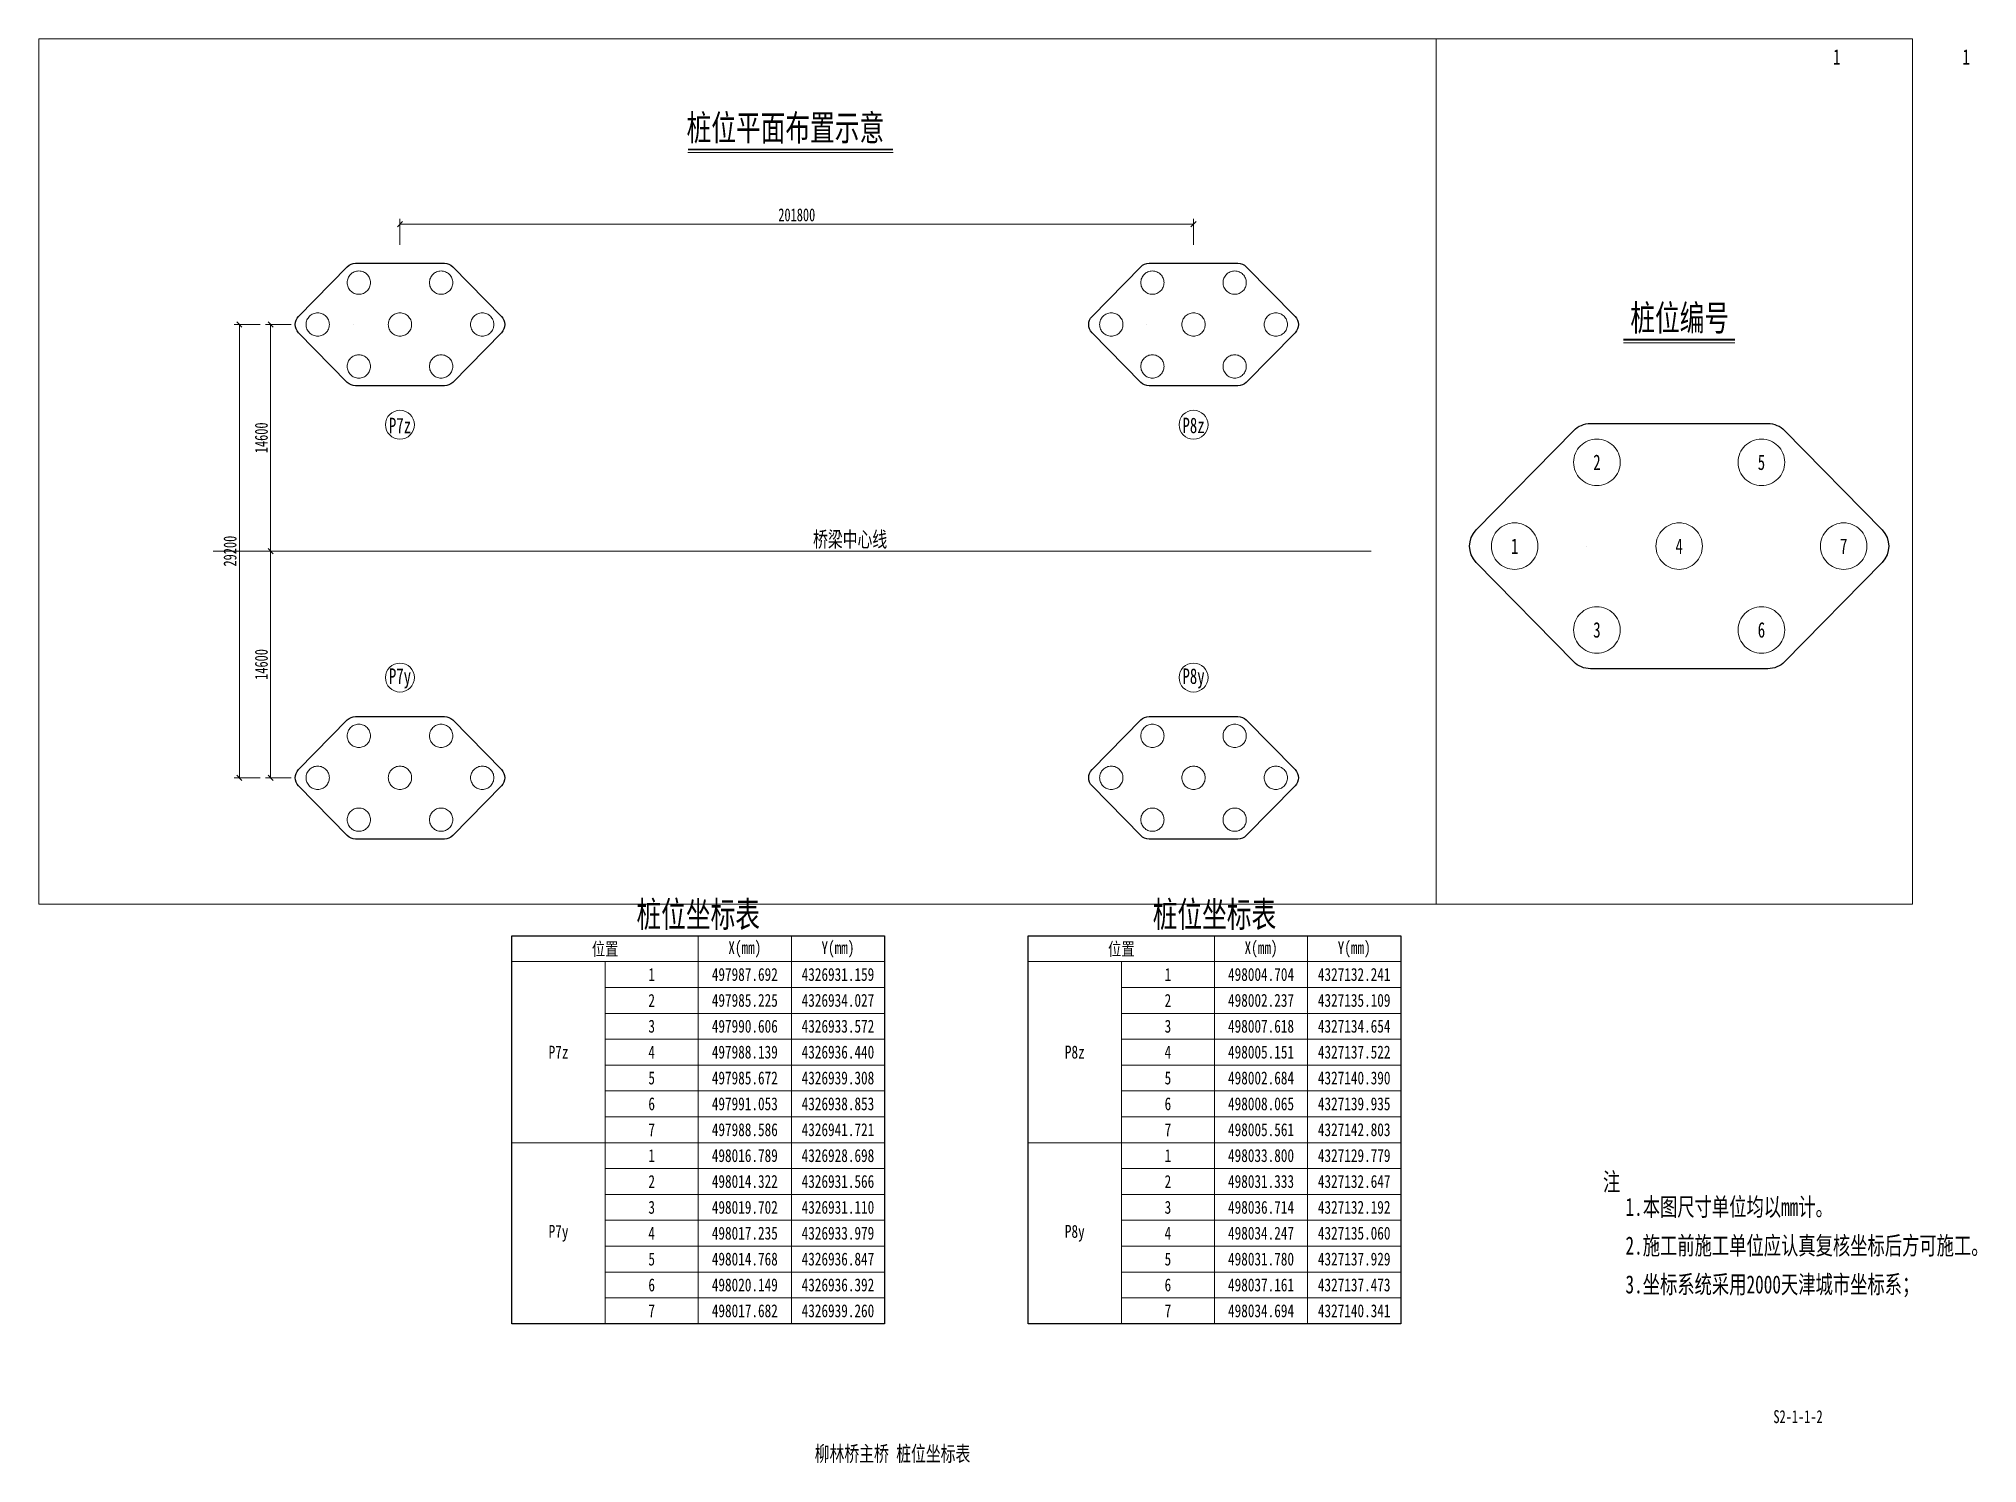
# Paper-space layout '。' of a CAD drawing. Header units: millimetres. Extents: x 1252 to 1627, y -23 to 252.
# The model-space entities are those that its viewports show. They can reach past a viewport. Long polylines and large blocks are cut down to what shows.
import ezdxf
from ezdxf.enums import TextEntityAlignment as Align

# ---------------------------------------------------------------- set-up
doc = ezdxf.new("R2010")
doc.units = ezdxf.units.MM
doc.header["$LTSCALE"] = 2
doc.linetypes.add('CENTER2', pattern=[1.125, 0.75, -0.125, 0.125, -0.125])
doc.linetypes.add('DASH1T', pattern=[3, 2, -1])
doc.layers.get('0').update_dxf_attribs({"lineweight": 15})
doc.layers.get('DEFPOINTS').update_dxf_attribs({"color": 8, "lineweight": 15})
for name, color, linetype, lineweight in [('CENTER', 4, 'CENTER2', 18), ('中心线', 4, 'CENTER2', 15), ('文字', 7, 'Continuous', 15), ('标注线及字体', 2, 'Continuous', 15), ('粗线', 3, 'Continuous', 25)]:
    doc.layers.add(name, color=color, linetype=linetype, lineweight=lineweight)
doc.styles.add('111', font='仿宋_GB2312.TTF', dxfattribs={"width": 0.7})
doc.styles.add('BM_Dim', font='仿宋_GB2312.TTF', dxfattribs={"width": 0.85})
doc.styles.add('fs', font='仿宋_GB2312.TTF', dxfattribs={"width": 0.7})
doc.styles.add('TJHZF', font='仿宋_GB2312.TTF', dxfattribs={"width": 0.72})
doc.styles.add('图号专用', font='仿宋_GB2312.TTF', dxfattribs={"width": 0.7})
doc.dimstyles.new('200', dxfattribs={"dimscale": 0, "dimtxt": 2.5, "dimasz": 1, "dimexe": 1, "dimexo": 1, "dimgap": 0.6, "dimtad": 1, "dimdec": 0, "dimlfac": 10, "dimdsep": 46, "dimtxsty": '111', "dimblk": 'OBLIQUE', "dimcen": 0, "dimclrd": 4, "dimclre": 4, "dimclrt": 4, "dimadec": 1, "dimazin": 2, "dimtfac": 1, "dimtdec": 0, "dimtix": 1, "dimtmove": 2, "dimatfit": 3, "dimfxl": 4, "dimfxlon": 1, "dimtolj": 1, "dimlwd": -1, "dimlwe": -1, "dimarcsym": 0})

# ---------------------------------------------------------------- blocks, each defined once
blk = doc.blocks.new('_Oblique')
at = {"color": 0, "linetype": 'ByBlock', "lineweight": -2}
blk.add_line((-0.5, -0.5), (0.5, 0.5), dxfattribs=at)
blk = doc.blocks.new('*D6')
at = {"color": 4}
for p, q in [((129441, -6610.4), (129274.4, -6610.4)), ((129307.7, -6610.4), (129307.7, -8070.4)), ((129441, -8070.4), (129274.4, -8070.4))]:
    blk.add_line(p, q, dxfattribs=at)
at = {"layer": 'DEFPOINTS', "color": 0}
for p in [(130038.4, -6610.4), (129307.7, -8070.4), (130038.4, -8070.4)]:
    blk.add_point(p, dxfattribs=at)
at = {"color": 4, "xscale": 33.33333333333334, "yscale": 33.33333333333334, "zscale": 33.33333333333334}
for p, rotation in [((129307.7, -6610.4), 90), ((129307.7, -8070.4), 270)]:
    blk.add_blockref('_Oblique', p, dxfattribs=dict(at, rotation=rotation))
at = {"color": 4, "insert": (129248.1, -7340.4), "char_height": 83.33, "attachment_point": 5, "rotation": 90, "style": '111'}
blk.add_mtext('\\A1;14600', dxfattribs=at)
blk = doc.blocks.new('*D7')
at = {"color": 4}
for p, q in [((129441, -8070.4), (129274.4, -8070.4)), ((129307.7, -8070.4), (129307.7, -9530.4)), ((129441, -9530.4), (129274.4, -9530.4))]:
    blk.add_line(p, q, dxfattribs=at)
at = {"layer": 'DEFPOINTS', "color": 0}
for p in [(130038.4, -8070.4), (129307.7, -9530.4), (130038.4, -9530.4)]:
    blk.add_point(p, dxfattribs=at)
at = {"color": 4, "xscale": 33.33333333333334, "yscale": 33.33333333333334, "zscale": 33.33333333333334}
for p, rotation in [((129307.7, -8070.4), 90), ((129307.7, -9530.4), 270)]:
    blk.add_blockref('_Oblique', p, dxfattribs=dict(at, rotation=rotation))
at = {"color": 4, "insert": (129248.1, -8800.4), "char_height": 83.33, "attachment_point": 5, "rotation": 90, "style": '111'}
blk.add_mtext('\\A1;14600', dxfattribs=at)
blk = doc.blocks.new('*D8')
at = {"color": 4}
for p, q in [((130140.9, -6097.2), (130140.9, -5930.6)), ((135253.3, -6097.2), (135253.3, -5930.6)), ((130140.9, -5963.9), (135253.3, -5963.9))]:
    blk.add_line(p, q, dxfattribs=at)
at = {"layer": 'DEFPOINTS', "color": 0}
for p in [(135253.3, -5963.9), (130140.9, -6610.4), (135253.3, -6610.4)]:
    blk.add_point(p, dxfattribs=at)
at = {"color": 4, "xscale": 33.33333333333334, "yscale": 33.33333333333334, "zscale": 33.33333333333334, "rotation": 180}
blk.add_blockref('_Oblique', (130140.9, -5963.9), dxfattribs=at)
at = {"color": 4, "xscale": 33.33333333333334, "yscale": 33.33333333333334, "zscale": 33.33333333333334}
blk.add_blockref('_Oblique', (135253.3, -5963.9), dxfattribs=at)
at = {"color": 4, "insert": (132697.1, -5904.3), "char_height": 83.33, "attachment_point": 5, "style": '111'}
blk.add_mtext('\\A1;201800', dxfattribs=at)
blk = doc.blocks.new('*D9')
at = {"color": 4}
for p, q in [((129239.5, -6610.4), (129072.9, -6610.4)), ((129106.2, -6610.4), (129106.2, -9530.4)), ((129239.5, -9530.4), (129072.9, -9530.4))]:
    blk.add_line(p, q, dxfattribs=at)
at = {"layer": 'DEFPOINTS', "color": 0}
for p in [(129663.4, -6610.4), (129106.2, -9530.4), (129663.4, -9530.4)]:
    blk.add_point(p, dxfattribs=at)
at = {"color": 4, "xscale": 33.33333333333334, "yscale": 33.33333333333334, "zscale": 33.33333333333334}
for p, rotation in [((129106.2, -6610.4), 90), ((129106.2, -9530.4), 270)]:
    blk.add_blockref('_Oblique', p, dxfattribs=dict(at, rotation=rotation))
at = {"color": 4, "insert": (129046.6, -8070.4), "char_height": 83.33, "attachment_point": 5, "rotation": 90, "style": '111'}
blk.add_mtext('\\A1;29200', dxfattribs=at)

msp = doc.modelspace()

# ---------------------------------------------------------------- linework, layer by layer
at = {"color": 4}
for p, q in [((131996.25, -5503.28), (133317.35, -5503.28)), ((138066.73, -7415.26), (138426.24, -7415.26))]:
    msp.add_line(p, q, dxfattribs=at)
at = {"color": 6}
for points, const_width in [([(131996.25, -5483.28), (133317.35, -5483.28)], 12), ([(138066.73, -7405.26), (138426.24, -7405.26)], 6)]:
    msp.add_lwpolyline(points, dxfattribs=dict(at, const_width=const_width))
for centre in [(130140.92, -7255.93), (135253.29, -7255.93), (130140.92, -8884.94), (135253.29, -8884.94)]:
    msp.add_circle(centre, 93.33)
at = {"layer": 'CENTER', "linetype": 'DASH1T', "ltscale": 20}
for centre in [(129875.92, -6340.44), (130405.92, -6340.44), (134988.29, -6340.44), (135518.29, -6340.44), (129610.92, -6610.44), (130140.92, -6610.44), (130670.92, -6610.44), (134723.29, -6610.44), (135253.29, -6610.44), (135783.29, -6610.44), (129875.92, -6880.44), (130405.92, -6880.44), (134988.29, -6880.44), (135518.29, -6880.44), (137981.48, -7800.44), (138511.48, -7800.44), (137716.48, -8070.44), (138246.48, -8070.44), (138776.48, -8070.44), (137981.48, -8340.44), (138511.48, -8340.44), (129875.92, -9260.44), (130405.92, -9260.44), (134988.29, -9260.44), (135518.29, -9260.44), (129610.92, -9530.44), (130140.92, -9530.44), (130670.92, -9530.44), (134723.29, -9530.44), (135253.29, -9530.44), (135783.29, -9530.44), (129875.92, -9800.44), (130405.92, -9800.44), (134988.29, -9800.44), (135518.29, -9800.44)]:
    msp.add_circle(centre, 75, dxfattribs=at)
at = {"layer": '中心线', "linetype": 'CENTER2', "ltscale": 200}
msp.add_line((128936.62, -8070.44), (136396.8, -8070.44), dxfattribs=at)
at = {"layer": '粗线'}
for points in [[(130426.9, -6215.44, -0.2013423), (130480.43, -6237.9), (130794.5, -6557.9, -0.4087496), (130794.5, -6662.97), (130480.43, -6982.97, -0.2013423), (130426.9, -7005.44), (129854.93, -7005.44, -0.2013423), (129801.41, -6982.97), (129487.33, -6662.97, -0.4087496), (129487.33, -6557.9), (129801.41, -6237.9, -0.2013423), (129854.93, -6215.44)], [(135539.28, -6215.44, -0.2013423), (135592.8, -6237.9), (135906.88, -6557.9, -0.4087496), (135906.88, -6662.97), (135592.8, -6982.97, -0.2013423), (135539.28, -7005.44), (134967.31, -7005.44, -0.2013423), (134913.78, -6982.97), (134599.71, -6662.97, -0.4087496), (134599.71, -6557.9), (134913.78, -6237.9, -0.2013423), (134967.31, -6215.44)], [(138532.47, -7675.44, -0.2013423), (138586, -7697.9), (138900.07, -8017.9, -0.4087496), (138900.07, -8122.97), (138586, -8442.97, -0.2013423), (138532.47, -8465.44), (137960.5, -8465.44, -0.2013423), (137906.97, -8442.97), (137592.9, -8122.97, -0.4087496), (137592.9, -8017.9), (137906.97, -7697.9, -0.2013423), (137960.5, -7675.44)], [(130426.9, -9135.44, -0.2013423), (130480.43, -9157.9), (130794.5, -9477.9, -0.4087496), (130794.5, -9582.97), (130480.43, -9902.97, -0.2013423), (130426.9, -9925.44), (129854.93, -9925.44, -0.2013423), (129801.41, -9902.97), (129487.33, -9582.97, -0.4087496), (129487.33, -9477.9), (129801.41, -9157.9, -0.2013423), (129854.93, -9135.44)], [(135539.28, -9135.44, -0.2013423), (135592.8, -9157.9), (135906.88, -9477.9, -0.4087496), (135906.88, -9582.97), (135592.8, -9902.97, -0.2013423), (135539.28, -9925.44), (134967.31, -9925.44, -0.2013423), (134913.78, -9902.97), (134599.71, -9582.97, -0.4087496), (134599.71, -9477.9), (134913.78, -9157.9, -0.2013423), (134967.31, -9135.44)]]:
    msp.add_lwpolyline(points, format="xyb", close=True, dxfattribs=at)
for points in [[(129840.92, -6610.44), (129840.92, -6610.44)], [(134953.29, -6610.44), (134953.29, -6610.44)], [(137946.48, -8070.44), (137946.48, -8070.44)]]:
    msp.add_lwpolyline(points, close=True, dxfattribs=at)

# ---------------------------------------------------------------- texts
at = {"layer": '文字', "style": 'BM_Dim', "width": 0.7}
for s, height, p in [('P7z', 100, (130140.92, -7260.96)), ('P8z', 100, (135253.29, -7260.96)), ('2', 50, (137981.48, -7800.44)), ('5', 50, (138511.48, -7800.44)), ('桥梁中心线', 100, (133040.8, -7992.56)), ('1', 50, (137716.48, -8070.44)), ('4', 50, (138246.48, -8070.44)), ('7', 50, (138776.48, -8070.44)), ('3', 50, (137981.48, -8340.44)), ('6', 50, (138511.48, -8340.44)), ('P7y', 100, (130140.92, -8890.28)), ('P8y', 100, (135253.29, -8890.28))]:
    msp.add_text(s, height=height, dxfattribs=at).set_placement(p, align=Align.MIDDLE)
at = {"layer": '标注线及字体', "color": 0, "style": '111', "width": 0.7}
for s, height, p in [('桩位平面布置示意', 166.667, (131987.3, -5426.23)), ('桩位编号', 83.333, (138089.14, -7376.74))]:
    msp.add_text(s, height=height, dxfattribs=at).set_placement(p)

# ---------------------------------------------------------------- dimensions: what is measured, and where the dimension line sits
dim = msp.add_linear_dim(base=(135253.29, -5963.91), p1=(130140.92, -6610.44), p2=(135253.29, -6610.44), text='201800', dimstyle='200', override={"dimscale": 33.333333, "dimtxsty": '111'})
dim.commit()
dim.dimension.update_dxf_attribs({"geometry": '*D8', "text_midpoint": (132697.1, -5904.27)})
for base, p1, p2, picture, middle in [((129106.21, -9530.44), (129663.38, -6610.44), (129663.38, -9530.44), '*D9', (129046.57, -8070.44)), ((129307.69, -8070.44), (130038.38, -6610.44), (130038.38, -8070.44), '*D6', (129248.05, -7340.44)), ((129307.69, -9530.44), (130038.38, -8070.44), (130038.38, -9530.44), '*D7', (129248.05, -8800.44))]:
    dim = msp.add_linear_dim(base=base, p1=p1, p2=p2, angle=90, dimstyle='200', override={"dimscale": 33.333333})
    dim.commit()
    dim.dimension.update_dxf_attribs({"geometry": picture, "text_midpoint": middle})

psp = doc.layouts.new('。')

# ---------------------------------------------------------------- linework, layer by layer
for p, q in [((1379.91, 78.85), (1379.91, 3.85)), ((1397.91, 78.85), (1397.91, 3.85)), ((1479.68, 78.85), (1479.68, 3.85)), ((1497.68, 78.85), (1497.68, 3.85)), ((1343.91, 73.85), (1415.91, 73.85)), ((1361.91, 73.85), (1361.91, 3.85)), ((1443.68, 73.85), (1515.68, 73.85)), ((1461.68, 73.85), (1461.68, 3.85)), ((1361.91, 68.85), (1415.91, 68.85)), ((1461.68, 68.85), (1515.68, 68.85)), ((1361.91, 63.85), (1415.91, 63.85)), ((1461.68, 63.85), (1515.68, 63.85)), ((1361.91, 58.85), (1415.91, 58.85)), ((1461.68, 58.85), (1515.68, 58.85)), ((1361.91, 53.85), (1415.91, 53.85)), ((1461.68, 53.85), (1515.68, 53.85)), ((1361.91, 48.85), (1415.91, 48.85)), ((1461.68, 48.85), (1515.68, 48.85)), ((1361.91, 43.85), (1415.91, 43.85)), ((1461.68, 43.85), (1515.68, 43.85)), ((1343.91, 38.85), (1415.91, 38.85)), ((1443.68, 38.85), (1515.68, 38.85)), ((1361.91, 33.85), (1415.91, 33.85)), ((1461.68, 33.85), (1515.68, 33.85)), ((1361.91, 28.85), (1415.91, 28.85)), ((1461.68, 28.85), (1515.68, 28.85)), ((1361.91, 23.85), (1415.91, 23.85)), ((1461.68, 23.85), (1515.68, 23.85)), ((1361.91, 18.85), (1415.91, 18.85)), ((1461.68, 18.85), (1515.68, 18.85)), ((1361.91, 13.85), (1415.91, 13.85)), ((1461.68, 13.85), (1515.68, 13.85)), ((1361.91, 8.85), (1415.91, 8.85)), ((1461.68, 8.85), (1515.68, 8.85))]:
    psp.add_line(p, q)
at = {"layer": '粗线'}
for points in [[(1343.91, 78.85), (1415.91, 78.85), (1415.91, 3.85), (1343.91, 3.85)], [(1443.68, 78.85), (1515.68, 78.85), (1515.68, 3.85), (1443.68, 3.85)]]:
    psp.add_lwpolyline(points, close=True, dxfattribs=at)

# ---------------------------------------------------------------- texts
at = {"color": 7, "style": '111', "width": 0.75}
for s, p in [('位置', (1361.91, 76.35)), ('X(mm)', (1388.91, 76.35)), ('Y(mm)', (1406.91, 76.35)), ('位置', (1461.68, 76.35)), ('X(mm)', (1488.68, 76.35)), ('Y(mm)', (1506.68, 76.35)), ('1', (1370.91, 71.35)), ('497987.692', (1388.91, 71.35)), ('4326931.159', (1406.91, 71.35)), ('1', (1470.68, 71.35)), ('498004.704', (1488.68, 71.35)), ('4327132.241', (1506.68, 71.35)), ('2', (1370.91, 66.35)), ('497985.225', (1388.91, 66.35)), ('4326934.027', (1406.91, 66.35)), ('2', (1470.68, 66.35)), ('498002.237', (1488.68, 66.35)), ('4327135.109', (1506.68, 66.35)), ('3', (1370.91, 61.35)), ('497990.606', (1388.91, 61.35)), ('4326933.572', (1406.91, 61.35)), ('3', (1470.68, 61.35)), ('498007.618', (1488.68, 61.35)), ('4327134.654', (1506.68, 61.35)), ('P7z', (1352.91, 56.35)), ('4', (1370.91, 56.35)), ('497988.139', (1388.91, 56.35)), ('4326936.440', (1406.91, 56.35)), ('P8z', (1452.68, 56.35)), ('4', (1470.68, 56.35)), ('498005.151', (1488.68, 56.35)), ('4327137.522', (1506.68, 56.35)), ('5', (1370.91, 51.35)), ('497985.672', (1388.91, 51.35)), ('4326939.308', (1406.91, 51.35)), ('5', (1470.68, 51.35)), ('498002.684', (1488.68, 51.35)), ('4327140.390', (1506.68, 51.35)), ('6', (1370.91, 46.35)), ('497991.053', (1388.91, 46.35)), ('4326938.853', (1406.91, 46.35)), ('6', (1470.68, 46.35)), ('498008.065', (1488.68, 46.35)), ('4327139.935', (1506.68, 46.35)), ('7', (1370.91, 41.35)), ('497988.586', (1388.91, 41.35)), ('4326941.721', (1406.91, 41.35)), ('7', (1470.68, 41.35)), ('498005.561', (1488.68, 41.35)), ('4327142.803', (1506.68, 41.35)), ('1', (1370.91, 36.35)), ('498016.789', (1388.91, 36.35)), ('4326928.698', (1406.91, 36.35)), ('1', (1470.68, 36.35)), ('498033.800', (1488.68, 36.35)), ('4327129.779', (1506.68, 36.35)), ('2', (1370.91, 31.35)), ('498014.322', (1388.91, 31.35)), ('4326931.566', (1406.91, 31.35)), ('2', (1470.68, 31.35)), ('498031.333', (1488.68, 31.35)), ('4327132.647', (1506.68, 31.35)), ('3', (1370.91, 26.35)), ('498019.702', (1388.91, 26.35)), ('4326931.110', (1406.91, 26.35)), ('3', (1470.68, 26.35)), ('498036.714', (1488.68, 26.35)), ('4327132.192', (1506.68, 26.35)), ('P7y', (1352.91, 21.35)), ('4', (1370.91, 21.35)), ('498017.235', (1388.91, 21.35)), ('4326933.979', (1406.91, 21.35)), ('P8y', (1452.68, 21.35)), ('4', (1470.68, 21.35)), ('498034.247', (1488.68, 21.35)), ('4327135.060', (1506.68, 21.35)), ('5', (1370.91, 16.35)), ('498014.768', (1388.91, 16.35)), ('4326936.847', (1406.91, 16.35)), ('5', (1470.68, 16.35)), ('498031.780', (1488.68, 16.35)), ('4327137.929', (1506.68, 16.35)), ('6', (1370.91, 11.35)), ('498020.149', (1388.91, 11.35)), ('4326936.392', (1406.91, 11.35)), ('6', (1470.68, 11.35)), ('498037.161', (1488.68, 11.35)), ('4327137.473', (1506.68, 11.35)), ('7', (1370.91, 6.35)), ('498017.682', (1388.91, 6.35)), ('4326939.260', (1406.91, 6.35)), ('7', (1470.68, 6.35)), ('498034.694', (1488.68, 6.35)), ('4327140.341', (1506.68, 6.35))]:
    psp.add_text(s, height=2.5, dxfattribs=at).set_placement(p, align=Align.MIDDLE)
at = {"color": 4, "style": 'TJHZF', "width": 0.7}
for s, p in [('注', (1554.75, 29.54)), ('1.本图尺寸单位均以mm计。', (1559.11, 24.71)), ('2.施工前施工单位应认真复核坐标后方可施工。', (1559.11, 17.22)), ('3.坐标系统采用2000天津城市坐标系；', (1559.11, 9.72))]:
    psp.add_text(s, height=3.5, dxfattribs=at).set_placement(p)
at = {"color": 0, "linetype": 'Continuous', "style": '图号专用', "width": 0.7}
psp.add_text('S2-1-1-2', height=2.5, dxfattribs=at).set_placement((1592.46, -14.09), align=Align.MIDDLE)
at = {"layer": '文字', "style": 'fs', "width": 0.7}
for s, height, p in [('1', 3, (1599.96, 248.71)), ('1', 3, (1624.96, 248.71)), ('桩位坐标表', 5, (1379.91, 83.1)), ('桩位坐标表', 5, (1479.68, 83.1)), ('柳林桥主桥 桩位坐标表', 3, (1417.46, -21.19))]:
    psp.add_text(s, height=height, dxfattribs=at).set_placement(p, align=Align.MIDDLE)

# ---------------------------------------------------------------- viewports
at = {"layer": 'DEFPOINTS'}
psp.add_viewport(center=(1387.5, 168.59), size=(270.09, 167.226), view_center_point=(132315.42, -7556.78), view_height=5574.2, status=3, dxfattribs=at)
psp.add_viewport(center=(1568.57, 168.59), size=(92.05, 167.226), view_center_point=(138231.16, -7829.7), view_height=2787.1, dxfattribs=at)

doc.saveas('drawing.dxf')
